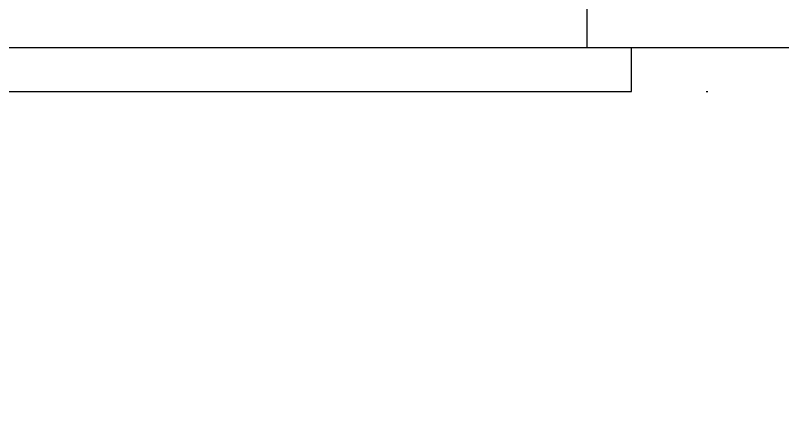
# Model space of a CAD drawing. Header units: inches. Extents: x 21 to 32698, y 13 to 3712.
# Drawn here: x 12286.29 to 12330.41, y 2537.99 to 2561.46 of the extents above; entities that cross this region are included whole.
import ezdxf

# ---------------------------------------------------------------- set-up
doc = ezdxf.new("R2010")
doc.units = ezdxf.units.IN
doc.header["$MEASUREMENT"] = 0
doc.set_wipeout_variables(frame=1)
doc.linetypes.add('DOT', pattern=[6.349999999999998, 0, -6.349999999999998])
for name, color, linetype, lineweight in [('Z_MİM_-KM-BEAM-RAY', 8, 'DOT', 25), ('Z_MİM_-KM-GLAZ', 8, 'Continuous', 25), ('Z_MİM_-KM-GLAZ-CURT', 8, 'Continuous', 25), ('Z_MİM_-KM-WALL-PLASTER', 8, 'Continuous', 25)]:
    doc.layers.add(name, color=color, linetype=linetype, lineweight=lineweight)

# ---------------------------------------------------------------- blocks, each defined once
blk = doc.blocks.new('*U77')
blk.add_wipeout([(159.9999999999272, -24.99999999999997), (160.0000000001746, 16.500000001884473), (-5.820766091346741e-11, 16.500000002364686), (2.3283064365386963e-10, -24.99999999999997)])
at = {"layer": 'Z_MİM_-KM-GLAZ-CURT'}
blk.add_lwpolyline([(2.328306e-10, -22.5), (2.328306e-10, -25), (159.9999999999272, -25.00000000048022), (159.9999999999272, -22.50000000048022)], dxfattribs=at)
at = {"layer": 'Z_MİM_-KM-WALL-PLASTER', "ltscale": 1.5}
blk.add_lwpolyline([(159.9999999998952, -22.49999999997817), (157.4579644472222, -22.49999999997817), (157.4579644472105, -12.35000709470041)], dxfattribs=at)
blk = doc.blocks.new('-KM_Kiriş İzi-1K')
at = {"layer": 'Z_MİM_-KM-BEAM-RAY'}
blk.add_line((2774.999141693115, 1575.000882148742), (3475.000858306885, 1575.000882148742), dxfattribs=at)

msp = doc.modelspace()

# ---------------------------------------------------------------- block references
at = {"layer": 'Z_MİM_-KM-GLAZ', "ltscale": 1.5}
msp.add_blockref('*U77', (12161.71320552148, 2582.083090992864), dxfattribs=at)

# ---------------------------------------------------------------- next in the draw order: linework, layer by layer
at = {"layer": 'Z_MİM_-KM-WALL-PLASTER'}
msp.add_lwpolyline([(12439.21279545171, 1879.583402004189), (12439.21279545171, 2559.583724848138), (12109.2125951801, 2559.583724848138), (12109.2125951801, 2544.584119644112), (12039.21279545171, 2544.584119644112), (12039.21279545171, 2014.583556976266), (12049.21277160985, 2014.583556976266), (12049.21277160985, 1879.583402004189)], close=True, dxfattribs=at)

# ---------------------------------------------------------------- next in the draw order: block references
at = {"layer": 'Z_MİM_-KM-BEAM-RAY'}
msp.add_blockref('-KM_Kiriş İzi-1K', (9331.714049533442, 982.0831087493367), dxfattribs=at)

doc.saveas('drawing.dxf')
